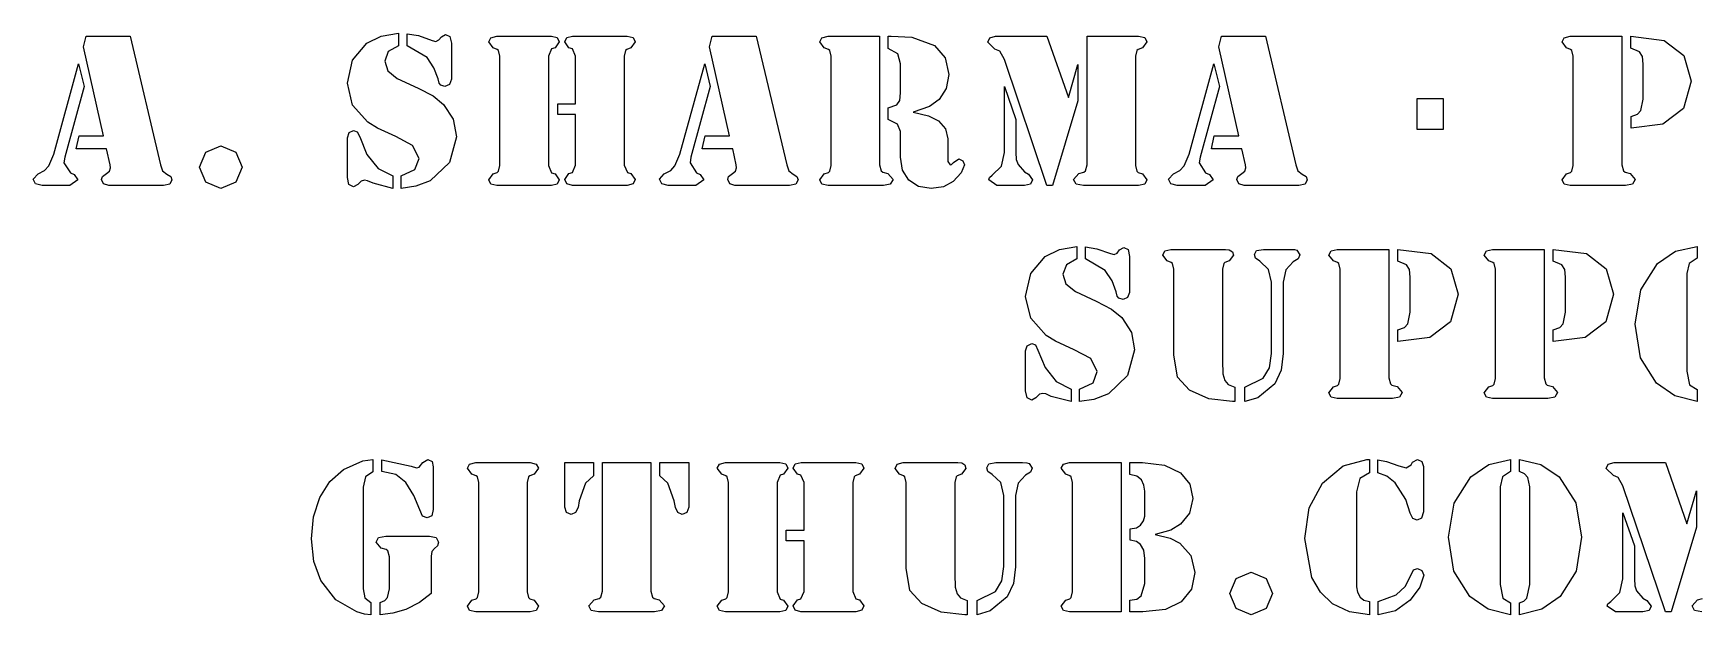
# Model space of a CAD drawing. Extents: x -1 to 447, y 185 to 440.
# Drawn here: x 157.9 to 212.6, y 227.5 to 246.6 of the extents above; entities that cross this region are included whole.
import ezdxf

# ---------------------------------------------------------------- set-up
doc = ezdxf.new("R2010")
doc.units = 0

msp = doc.modelspace()

# ---------------------------------------------------------------- linework, layer by layer
at = {"layer": 'Visible'}
for p, q in [((159.554397, 246.14556), (159.644091, 246.49772)), ((159.644091, 246.49772), (161.091624, 246.49772)), ((161.091624, 246.49772), (162.089896, 242.277621)), ((168.864544, 246.267797), (169.334972, 246.496662)), ((169.334972, 246.496662), (169.905942, 246.594557)), ((169.905942, 246.594557), (169.905942, 246.181543)), ((169.905942, 246.594557), (169.905942, 246.594557)), ((170.18984, 246.181543), (170.18984, 246.576566)), ((170.18984, 246.576566), (170.563431, 246.519151)), ((170.563431, 246.519151), (171.012164, 246.357491)), ((171.310349, 246.479728), (171.450313, 246.558574)), ((171.450313, 246.558574), (171.590542, 246.486872)), ((172.934359, 246.447449), (173.135442, 246.49772)), ((173.135442, 246.49772), (173.22884, 246.49772)), ((173.22884, 246.49772), (174.830626, 246.49772)), ((174.830626, 246.49772), (174.924023, 246.49772)), ((174.924023, 246.49772), (175.115317, 246.450889)), ((175.426731, 246.450889), (175.62067, 246.49772)), ((175.62067, 246.49772), (175.714068, 246.49772)), ((175.714068, 246.49772), (177.312414, 246.49772)), ((177.312414, 246.49772), (177.409251, 246.49772)), ((177.409251, 246.49772), (177.611393, 246.450889)), ((180.114348, 246.14556), (180.204042, 246.49772)), ((180.204042, 246.49772), (181.651575, 246.49772)), ((181.651575, 246.49772), (182.649847, 242.277621)), ((183.807133, 246.447449), (184.008216, 246.49772)), ((184.008216, 246.49772), (184.101614, 246.49772)), ((184.101614, 246.49772), (185.699695, 246.49772)), ((185.699695, 246.49772), (185.699695, 242.277621)), ((185.983593, 246.098993), (185.983593, 246.49772)), ((185.983593, 246.49772), (186.076991, 246.49772)), ((186.076991, 246.49772), (186.755646, 246.46888)), ((189.317074, 246.443745), (189.511013, 246.49772)), ((189.511013, 246.49772), (191.191909, 246.49772)), ((191.191909, 246.49772), (191.899404, 244.48292)), ((192.513501, 246.49772), (194.108143, 246.49772)), ((192.513501, 242.277621), (192.513501, 246.49772)), ((194.108143, 246.49772), (194.20498, 246.49772)), ((194.20498, 246.49772), (194.407122, 246.450889)), ((196.834671, 246.14556), (196.924364, 246.49772)), ((196.924364, 246.49772), (198.371898, 246.49772)), ((198.371898, 246.49772), (199.37017, 242.277621)), ((208.177344, 246.447449), (208.378427, 246.49772)), ((208.378427, 246.49772), (208.471825, 246.49772)), ((208.471825, 246.49772), (210.069906, 246.49772)), ((210.069906, 246.49772), (210.069906, 242.277621)), ((210.371795, 246.109841), (210.371795, 246.49772)), ((210.371795, 246.49772), (211.463465, 246.357491)), ((160.215325, 243.225886), (159.554397, 246.14556)), ((168.394115, 245.70741), (168.864544, 246.267797)), ((169.564895, 245.991308), (169.450066, 245.678835)), ((169.905942, 246.181543), (169.564895, 245.991308)), ((170.83992, 245.797369), (170.18984, 246.181543)), ((170.18984, 246.181543), (170.18984, 246.181543)), ((171.012164, 246.357491), (171.130697, 246.328916)), ((171.130697, 246.328916), (171.231238, 246.375483)), ((171.231238, 246.375483), (171.310349, 246.479728)), ((171.590542, 246.486872), (171.637109, 246.267797)), ((171.637109, 246.267797), (171.637109, 245.082465)), ((172.866097, 246.310924), (172.934359, 246.447449)), ((173.009765, 246.116985), (172.866097, 246.310924)), ((173.14629, 246.066714), (173.009765, 246.116985)), ((173.189417, 246.027027), (173.14629, 246.066714)), ((173.232544, 245.843935), (173.189417, 246.027027)), ((174.931167, 246.081002), (174.826921, 245.843935)), ((175.042557, 246.116985), (174.931167, 246.081002)), ((175.179081, 246.310924), (175.042557, 246.116985)), ((175.115317, 246.450889), (175.179081, 246.310924)), ((175.362173, 246.310924), (175.426731, 246.450889)), ((175.498698, 246.116985), (175.362173, 246.310924)), ((175.613527, 246.081002), (175.498698, 246.116985)), ((175.717772, 245.843935), (175.613527, 246.081002)), ((177.355541, 246.027027), (177.312414, 245.843935)), ((177.394964, 246.066714), (177.355541, 246.027027)), ((177.534928, 246.116985), (177.394964, 246.066714)), ((177.678597, 246.310924), (177.534928, 246.116985)), ((177.611393, 246.450889), (177.678597, 246.310924)), ((180.775276, 243.225886), (180.114348, 246.14556)), ((183.738871, 246.310924), (183.807133, 246.447449)), ((183.882539, 246.116985), (183.738871, 246.310924)), ((184.019064, 246.066714), (183.882539, 246.116985)), ((184.061926, 246.027027), (184.019064, 246.066714)), ((184.105053, 245.843935), (184.061926, 246.027027)), ((186.299505, 245.923046), (185.983593, 246.098993)), ((186.755646, 246.46888), (187.499124, 246.195831)), ((187.499124, 246.195831), (187.852078, 245.791019)), ((189.252516, 246.300076), (189.317074, 246.443745)), ((189.485878, 246.077562), (189.252516, 246.300076)), ((189.647538, 246.0093), (189.485878, 246.077562)), ((189.79835, 245.729106), (189.647538, 246.0093)), ((194.15127, 246.027027), (194.108143, 245.843935)), ((194.190693, 246.066714), (194.15127, 246.027027)), ((194.330657, 246.116985), (194.190693, 246.066714)), ((194.474326, 246.310924), (194.330657, 246.116985)), ((194.407122, 246.450889), (194.474326, 246.310924)), ((197.495599, 243.225886), (196.834671, 246.14556)), ((208.109082, 246.310924), (208.177344, 246.447449)), ((208.25275, 246.116985), (208.109082, 246.310924)), ((208.389275, 246.066714), (208.25275, 246.116985)), ((208.432402, 246.027027), (208.389275, 246.066714)), ((208.475264, 245.843935), (208.432402, 246.027027)), ((210.651724, 245.984164), (210.371795, 246.109841)), ((210.75253, 245.833087), (210.651724, 245.984164)), ((211.463465, 246.357491), (212.106402, 245.861927)), ((158.5847, 242.626077), (159.396441, 245.585438)), ((159.396441, 245.585438), (159.579532, 244.841959)), ((168.225311, 244.953349), (168.394115, 245.70741)), ((169.450066, 245.678835), (169.546903, 245.362659)), ((171.066139, 245.4632), (170.83992, 245.797369)), ((171.202663, 245.100457), (171.066139, 245.4632)), ((173.232544, 242.248781), (173.232544, 245.843935)), ((174.826921, 245.843935), (174.826921, 242.248781)), ((175.717772, 244.278133), (175.717772, 245.843935)), ((177.312414, 245.843935), (177.312414, 242.263334)), ((179.144651, 242.626077), (179.956392, 245.585438)), ((179.956392, 245.585438), (180.139483, 244.841959)), ((184.105053, 242.248781), (184.105053, 245.843935)), ((186.389199, 245.585438), (186.299505, 245.923046)), ((186.389199, 244.633733), (186.389199, 245.585438)), ((187.852078, 245.791019), (187.969553, 245.244126)), ((191.191909, 241.595261), (189.79835, 245.729106)), ((191.899404, 244.48292), (192.211877, 245.57115)), ((192.211877, 245.57115), (192.211877, 244.378675)), ((194.108143, 245.843935), (194.108143, 242.248781)), ((195.864974, 242.626077), (196.676715, 245.585438)), ((196.676715, 245.585438), (196.859806, 244.841959)), ((208.475264, 242.248781), (208.475264, 245.843935)), ((210.777666, 245.581734), (210.75253, 245.833087)), ((210.777666, 244.43265), (210.777666, 245.581734)), ((212.106402, 245.861927), (212.346907, 245.025051)), ((168.394115, 244.23236), (168.225311, 244.953349)), ((169.546903, 245.362659), (169.86308, 245.107601)), ((169.86308, 245.107601), (170.545439, 244.791689)), ((171.238382, 244.960493), (171.202663, 245.100457)), ((171.292357, 244.89223), (171.238382, 244.960493)), ((171.425178, 244.845664), (171.292357, 244.89223)), ((171.57599, 244.910222), (171.425178, 244.845664)), ((171.637109, 245.082465), (171.57599, 244.910222)), ((187.969553, 245.244126), (187.890442, 244.783487)), ((212.346907, 245.025051), (212.102697, 244.120177)), ((159.579532, 244.841959), (158.943739, 242.521831)), ((170.545439, 244.791689), (171.044443, 244.536631)), ((171.044443, 244.536631), (171.382051, 244.256437)), ((180.139483, 244.841959), (179.503691, 242.521831)), ((186.263522, 244.24215), (186.360624, 244.389523)), ((186.360624, 244.389523), (186.389199, 244.633733)), ((187.653641, 244.414658), (187.341168, 244.191879)), ((187.890442, 244.783487), (187.653641, 244.414658)), ((189.79835, 244.845664), (190.179085, 243.760873)), ((189.79835, 242.679787), (189.79835, 244.845664)), ((192.211877, 244.378675), (191.382144, 241.595261)), ((196.859806, 244.841959), (196.224013, 242.521831)), ((203.350027, 243.430409), (203.350027, 244.446937)), ((203.350027, 244.446937), (204.208334, 244.446937)), ((204.208334, 244.446937), (204.208334, 243.430409)), ((210.701995, 244.055354), (210.777666, 244.43265)), ((168.900527, 243.67118), (168.394115, 244.23236)), ((171.382051, 244.256437), (171.70008, 243.769075)), ((171.70008, 243.769075), (171.805913, 243.197047)), ((175.13225, 244.278133), (175.717772, 244.278133)), ((175.13225, 243.922534), (175.13225, 244.278133)), ((175.717772, 243.922534), (175.13225, 243.922534)), ((175.717772, 242.263334), (175.717772, 243.922534)), ((185.987032, 244.141608), (186.263522, 244.24215)), ((185.987032, 243.757434), (185.987032, 244.141608)), ((187.341168, 244.191879), (186.802213, 243.99794)), ((186.802213, 243.99794), (186.802477, 243.99794)), ((186.802477, 243.99794), (187.308624, 243.88655)), ((187.308624, 243.88655), (187.631945, 243.72145)), ((210.375235, 243.857975), (210.59087, 243.933381)), ((210.375235, 243.473536), (210.375235, 243.857975)), ((210.59087, 243.933381), (210.701995, 244.055354)), ((212.102697, 244.120177), (211.420338, 243.606357)), ((159.313891, 242.79832), (159.410728, 243.225886)), ((159.410728, 243.225886), (160.215325, 243.225886)), ((168.225311, 243.161064), (168.282725, 243.329868)), ((168.282725, 243.329868), (168.426394, 243.405274)), ((168.426394, 243.405274), (168.548367, 243.358707)), ((168.548367, 243.358707), (168.627477, 243.189903)), ((169.212999, 243.47724), (168.900527, 243.67118)), ((169.819953, 243.200751), (169.212999, 243.47724)), ((179.873842, 242.79832), (179.97068, 243.225886)), ((179.97068, 243.225886), (180.775276, 243.225886)), ((186.285217, 243.610061), (185.987032, 243.757434)), ((186.385759, 243.362147), (186.285217, 243.610061)), ((186.389199, 243.128785), (186.385759, 243.362147)), ((187.631945, 243.72145), (187.861867, 243.455545)), ((187.861867, 243.455545), (187.944417, 243.128785)), ((190.179085, 243.760873), (190.179085, 242.679787)), ((196.594165, 242.79832), (196.691002, 243.225886)), ((196.691002, 243.225886), (197.495599, 243.225886)), ((204.208334, 243.430409), (203.350027, 243.430409)), ((211.420338, 243.606357), (210.375235, 243.473536)), ((210.375235, 243.473536), (210.375235, 243.473536)), ((160.315867, 242.79832), (159.313891, 242.79832)), ((160.430696, 242.277621), (160.315867, 242.79832)), ((163.372859, 242.198511), (163.577381, 242.690635)), ((163.577381, 242.690635), (164.07321, 242.895422)), ((164.07321, 242.895422), (164.56507, 242.690635)), ((164.07321, 242.895422), (164.07321, 242.895422)), ((164.56507, 242.690635), (164.769857, 242.198511)), ((168.225311, 241.853759), (168.225311, 243.161064)), ((168.627477, 243.189903), (168.864544, 242.611789)), ((170.365787, 242.90627), (169.819953, 243.200751)), ((170.581158, 242.482408), (170.365787, 242.90627)), ((171.805913, 243.197047), (171.57599, 242.349588)), ((180.875818, 242.79832), (179.873842, 242.79832)), ((180.990647, 242.277621), (180.875818, 242.79832)), ((186.389199, 242.525535), (186.389199, 243.128785)), ((187.944417, 243.128785), (187.944417, 242.385306)), ((189.698603, 242.22735), (189.79835, 242.679787)), ((190.179085, 242.679787), (190.189669, 242.442721)), ((197.596141, 242.79832), (196.594165, 242.79832)), ((197.71097, 242.277621), (197.596141, 242.79832)), ((158.283076, 242.090825), (158.4196, 242.234494)), ((158.4196, 242.234494), (158.5847, 242.626077)), ((158.943739, 242.521831), (158.915164, 242.335036)), ((158.915164, 242.335036), (159.127095, 242.01198)), ((160.412704, 242.06225), (160.441544, 242.169936)), ((160.441544, 242.169936), (160.430696, 242.277621)), ((162.089896, 242.277621), (162.154719, 242.079978)), ((163.577381, 241.702947), (163.372859, 242.198511)), ((164.769857, 242.198511), (164.56507, 241.702947)), ((168.864544, 242.611789), (169.230991, 242.155648)), ((169.230991, 242.155648), (169.719411, 241.907734)), ((170.441194, 242.115961), (170.581158, 242.482408)), ((171.57599, 242.349588), (170.943901, 241.746074)), ((173.189417, 242.06569), (173.232544, 242.248781)), ((174.826921, 242.248781), (174.931167, 242.01198)), ((175.613527, 242.022563), (175.717772, 242.263334)), ((177.312414, 242.263334), (177.420099, 242.022563)), ((178.843027, 242.090825), (178.979552, 242.234494)), ((178.979552, 242.234494), (179.144651, 242.626077)), ((179.503691, 242.521831), (179.475116, 242.335036)), ((179.475116, 242.335036), (179.687047, 242.01198)), ((180.972655, 242.06225), (181.001495, 242.169936)), ((181.001495, 242.169936), (180.990647, 242.277621)), ((182.649847, 242.277621), (182.71467, 242.079978)), ((184.061926, 242.06569), (184.105053, 242.248781)), ((185.699695, 242.277621), (185.75367, 242.076538)), ((186.455873, 242.093471), (186.389199, 242.525535)), ((187.944417, 242.385306), (188.019824, 242.270477)), ((188.019824, 242.270477), (188.066655, 242.284765)), ((188.066655, 242.284765), (188.124069, 242.349588)), ((188.124069, 242.349588), (188.307161, 242.47156)), ((188.307161, 242.47156), (188.429398, 242.407002)), ((188.490252, 242.277621), (188.382567, 242.004571)), ((188.429398, 242.407002), (188.490252, 242.277621)), ((189.399624, 241.932869), (189.698603, 242.22735)), ((190.189669, 242.442721), (190.247348, 242.284765)), ((190.247348, 242.284765), (190.455575, 242.047698)), ((192.459526, 242.072834), (192.513501, 242.277621)), ((194.108143, 242.248781), (194.15127, 242.06569)), ((195.563349, 242.090825), (195.699874, 242.234494)), ((195.699874, 242.234494), (195.864974, 242.626077)), ((196.224013, 242.521831), (196.195438, 242.335036)), ((196.195438, 242.335036), (196.407369, 242.01198)), ((197.692978, 242.06225), (197.721818, 242.169936)), ((197.721818, 242.169936), (197.71097, 242.277621)), ((199.37017, 242.277621), (199.434992, 242.079978)), ((208.432402, 242.06569), (208.475264, 242.248781)), ((210.069906, 242.277621), (210.123881, 242.076538)), ((157.909484, 241.803488), (158.06744, 241.975996)), ((157.984891, 241.649236), (157.909484, 241.803488)), ((158.196822, 241.595261), (157.984891, 241.649236)), ((158.06744, 241.975996), (158.283076, 242.090825)), ((159.109104, 241.595261), (158.196822, 241.595261)), ((159.371305, 241.774913), (159.109104, 241.595261)), ((159.127095, 242.01198), (159.252772, 241.954301)), ((159.252772, 241.954301), (159.371305, 241.774913)), ((160.154207, 241.785497), (160.182782, 241.893447)), ((160.218765, 241.645532), (160.154207, 241.785497)), ((160.182782, 241.893447), (160.312163, 241.98314)), ((160.391273, 241.595261), (160.218765, 241.645532)), ((160.312163, 241.98314), (160.412704, 242.06225)), ((162.183294, 241.595261), (160.391273, 241.595261)), ((162.154719, 242.079978), (162.298387, 241.968853)), ((162.393372, 241.641828), (162.183294, 241.595261)), ((162.298387, 241.968853), (162.427504, 241.889742)), ((162.463487, 241.782057), (162.393372, 241.641828)), ((162.427504, 241.889742), (162.463487, 241.782057)), ((164.07321, 241.49816), (163.577381, 241.702947)), ((164.56507, 241.702947), (164.07321, 241.49816)), ((168.275582, 241.622249), (168.225311, 241.853759)), ((168.426394, 241.544991), (168.275582, 241.622249)), ((168.566358, 241.624101), (168.426394, 241.544991)), ((168.681452, 241.73893), (168.566358, 241.624101)), ((168.789137, 241.764065), (168.681452, 241.73893)), ((168.885975, 241.746074), (168.789137, 241.764065)), ((169.069331, 241.666963), (168.885975, 241.746074)), ((169.719411, 241.49816), (169.069331, 241.666963)), ((169.719411, 241.907734), (169.719411, 241.49816)), ((169.719411, 241.907734), (169.719411, 241.907734)), ((169.992196, 241.907734), (170.441194, 242.115961)), ((169.992196, 241.49816), (169.992196, 241.907734)), ((170.943901, 241.746074), (170.470033, 241.566422)), ((172.866097, 241.782057), (173.009765, 241.975996)), ((172.934359, 241.641828), (172.866097, 241.782057)), ((173.135442, 241.595261), (172.934359, 241.641828)), ((173.009765, 241.975996), (173.14629, 242.022563)), ((173.22884, 241.595261), (173.135442, 241.595261)), ((173.14629, 242.022563), (173.189417, 242.06569)), ((174.830626, 241.595261), (173.22884, 241.595261)), ((174.924023, 241.595261), (174.830626, 241.595261)), ((175.115317, 241.641828), (174.924023, 241.595261)), ((174.931167, 242.01198), (175.042557, 241.975996)), ((175.042557, 241.975996), (175.179081, 241.782057)), ((175.179081, 241.782057), (175.115317, 241.641828)), ((175.362173, 241.785497), (175.498698, 241.98314)), ((175.425144, 241.642886), (175.362173, 241.785497)), ((175.613527, 241.595261), (175.425144, 241.642886)), ((175.498698, 241.98314), (175.613527, 242.022563)), ((175.714068, 241.595261), (175.613527, 241.595261)), ((177.312414, 241.595261), (175.714068, 241.595261)), ((177.409251, 241.595261), (177.312414, 241.595261)), ((177.611393, 241.642886), (177.409251, 241.595261)), ((177.420099, 242.022563), (177.534928, 241.98314)), ((177.534928, 241.98314), (177.678597, 241.785497)), ((177.678597, 241.785497), (177.611393, 241.642886)), ((178.469436, 241.803488), (178.627392, 241.975996)), ((178.544842, 241.649236), (178.469436, 241.803488)), ((178.756773, 241.595261), (178.544842, 241.649236)), ((178.627392, 241.975996), (178.843027, 242.090825)), ((179.669055, 241.595261), (178.756773, 241.595261)), ((179.931257, 241.774913), (179.669055, 241.595261)), ((179.687047, 242.01198), (179.812723, 241.954301)), ((179.812723, 241.954301), (179.931257, 241.774913)), ((180.714158, 241.785497), (180.742997, 241.893447)), ((180.778716, 241.645532), (180.714158, 241.785497)), ((180.742997, 241.893447), (180.872114, 241.98314)), ((180.951224, 241.595261), (180.778716, 241.645532)), ((180.872114, 241.98314), (180.972655, 242.06225)), ((182.743245, 241.595261), (180.951224, 241.595261)), ((182.71467, 242.079978), (182.858338, 241.968853)), ((182.953324, 241.641828), (182.743245, 241.595261)), ((182.858338, 241.968853), (182.987455, 241.889742)), ((183.023438, 241.782057), (182.953324, 241.641828)), ((182.987455, 241.889742), (183.023438, 241.782057)), ((183.738871, 241.782057), (183.882539, 241.975996)), ((183.807133, 241.641828), (183.738871, 241.782057)), ((184.008216, 241.595261), (183.807133, 241.641828)), ((183.882539, 241.975996), (184.019064, 242.022563)), ((184.101614, 241.595261), (184.008216, 241.595261)), ((184.019064, 242.022563), (184.061926, 242.06569)), ((185.703399, 241.595261), (184.101614, 241.595261)), ((185.825372, 241.595261), (185.703399, 241.595261)), ((185.75367, 242.076538), (185.80738, 242.029707)), ((185.80738, 242.029707), (185.972745, 241.986844)), ((186.051855, 241.638388), (185.825372, 241.595261)), ((185.972745, 241.986844), (186.144988, 241.789201)), ((186.144988, 241.789201), (186.051855, 241.638388)), ((186.655104, 241.76777), (186.455873, 242.093471)), ((186.972869, 241.565628), (186.655104, 241.76777)), ((188.120365, 241.720938), (187.800749, 241.552134)), ((188.382567, 242.004571), (188.120365, 241.720938)), ((189.284795, 241.774913), (189.306226, 241.860903)), ((189.55414, 241.595261), (189.284795, 241.774913)), ((189.306226, 241.860903), (189.399624, 241.932869)), ((190.455575, 241.595261), (189.55414, 241.595261)), ((190.455575, 242.047698), (190.588395, 241.961709)), ((190.657451, 241.641034), (190.455575, 241.595261)), ((190.588395, 241.961709), (190.72492, 241.778353)), ((190.72492, 241.778353), (190.657451, 241.641034)), ((191.382144, 241.595261), (191.191909, 241.595261)), ((192.071648, 241.789201), (192.244156, 241.986844)), ((192.150758, 241.641828), (192.071648, 241.789201)), ((192.391264, 241.595261), (192.150758, 241.641828)), ((192.244156, 241.986844), (192.409256, 242.029707)), ((192.509797, 241.595261), (192.391264, 241.595261)), ((192.409256, 242.029707), (192.459526, 242.072834)), ((194.108143, 241.595261), (192.509797, 241.595261)), ((194.20498, 241.595261), (194.108143, 241.595261)), ((194.15127, 242.06569), (194.190693, 242.022563)), ((194.190693, 242.022563), (194.330657, 241.975996)), ((194.407122, 241.641828), (194.20498, 241.595261)), ((194.330657, 241.975996), (194.474326, 241.782057)), ((194.474326, 241.782057), (194.407122, 241.641828)), ((195.189758, 241.803488), (195.347714, 241.975996)), ((195.265164, 241.649236), (195.189758, 241.803488)), ((195.477095, 241.595261), (195.265164, 241.649236)), ((195.347714, 241.975996), (195.563349, 242.090825)), ((196.389378, 241.595261), (195.477095, 241.595261)), ((196.651579, 241.774913), (196.389378, 241.595261)), ((196.407369, 242.01198), (196.533046, 241.954301)), ((196.533046, 241.954301), (196.651579, 241.774913)), ((197.43448, 241.785497), (197.463055, 241.893447)), ((197.499039, 241.645532), (197.43448, 241.785497)), ((197.463055, 241.893447), (197.592436, 241.98314)), ((197.671547, 241.595261), (197.499039, 241.645532)), ((197.592436, 241.98314), (197.692978, 242.06225)), ((199.463567, 241.595261), (197.671547, 241.595261)), ((199.434992, 242.079978), (199.578661, 241.968853)), ((199.673646, 241.641828), (199.463567, 241.595261)), ((199.578661, 241.968853), (199.707778, 241.889742)), ((199.743761, 241.782057), (199.673646, 241.641828)), ((199.707778, 241.889742), (199.743761, 241.782057)), ((208.109082, 241.782057), (208.25275, 241.975996)), ((208.177344, 241.641828), (208.109082, 241.782057)), ((208.378427, 241.595261), (208.177344, 241.641828)), ((208.25275, 241.975996), (208.389275, 242.022563)), ((208.471825, 241.595261), (208.378427, 241.595261)), ((208.389275, 242.022563), (208.432402, 242.06569)), ((210.07361, 241.595261), (208.471825, 241.595261)), ((210.195583, 241.595261), (210.07361, 241.595261)), ((210.123881, 242.076538), (210.177856, 242.029707)), ((210.177856, 242.029707), (210.342956, 241.986844)), ((210.422066, 241.638388), (210.195583, 241.595261)), ((210.342956, 241.986844), (210.515464, 241.789201)), ((210.515464, 241.789201), (210.422066, 241.638388)), ((170.470033, 241.566422), (169.992196, 241.49816)), ((187.394878, 241.49816), (186.972869, 241.565628)), ((187.800749, 241.552134), (187.394878, 241.49816)), ((191.132378, 239.266402), (191.602807, 239.495531)), ((191.602807, 239.495531), (192.173777, 239.593162)), ((192.173777, 239.593162), (192.173777, 239.180148)), ((192.173777, 239.593162), (192.173777, 239.593162)), ((192.45741, 239.180148), (192.45741, 239.575435)), ((192.45741, 239.575435), (192.831001, 239.517756)), ((192.831001, 239.517756), (193.279998, 239.35636)), ((193.499073, 239.374087), (193.578183, 239.478333)), ((193.578183, 239.478333), (193.718148, 239.557443)), ((193.718148, 239.557443), (193.858112, 239.485477)), ((193.858112, 239.485477), (193.904943, 239.266402)), ((194.997406, 239.306089), (195.065669, 239.446054)), ((195.065669, 239.446054), (195.266752, 239.496325)), ((195.266752, 239.496325), (195.36015, 239.496325)), ((195.36015, 239.496325), (196.961935, 239.496325)), ((196.961935, 239.496325), (197.055333, 239.496325)), ((197.055333, 239.496325), (197.184449, 239.482037)), ((197.184449, 239.482037), (197.285256, 239.417214)), ((197.285256, 239.417214), (197.324678, 239.306089)), ((198.010478, 239.323816), (198.07874, 239.456902)), ((198.07874, 239.456902), (198.301519, 239.496325)), ((198.301519, 239.496325), (199.181522, 239.496325)), ((199.181522, 239.496325), (199.32863, 239.489181)), ((199.32863, 239.489181), (199.404036, 239.464045)), ((199.404036, 239.464045), (199.497434, 239.316673)), ((200.457077, 239.309529), (200.525339, 239.446054)), ((200.525339, 239.446054), (200.726422, 239.496325)), ((200.726422, 239.496325), (200.81982, 239.496325)), ((200.81982, 239.496325), (202.417901, 239.496325)), ((202.417901, 239.496325), (202.417901, 235.276226)), ((202.71979, 239.108446), (202.71979, 239.496325)), ((202.71979, 239.496325), (203.81146, 239.35636)), ((205.557708, 239.309529), (205.62597, 239.446054)), ((205.62597, 239.446054), (205.827053, 239.496325)), ((205.827053, 239.496325), (205.920451, 239.496325)), ((205.920451, 239.496325), (207.518532, 239.496325)), ((207.518532, 239.496325), (207.518532, 235.276226)), ((207.820157, 239.108446), (207.820157, 239.496325)), ((207.820157, 239.496325), (208.912091, 239.35636)), ((211.243596, 239.025896), (211.839702, 239.435206)), ((211.839702, 239.435206), (212.547197, 239.593162)), ((212.547197, 239.593162), (212.547197, 239.205283)), ((190.661685, 238.70628), (191.132378, 239.266402)), ((191.832729, 238.989913), (191.717636, 238.67744)), ((192.173777, 239.180148), (191.832729, 238.989913)), ((193.10749, 238.795973), (192.45741, 239.180148)), ((192.45741, 239.180148), (192.45741, 239.180148)), ((193.279998, 239.35636), (193.398531, 239.327521)), ((193.398531, 239.327521), (193.499073, 239.374087)), ((193.904943, 239.266402), (193.904943, 238.081335)), ((195.141075, 239.11559), (194.997406, 239.306089)), ((195.2776, 239.065319), (195.141075, 239.11559)), ((195.320462, 239.025896), (195.2776, 239.065319)), ((195.363589, 238.84254), (195.320462, 239.025896)), ((197.001358, 239.025896), (196.958231, 238.84254)), ((197.040781, 239.065319), (197.001358, 239.025896)), ((197.18101, 239.11559), (197.040781, 239.065319)), ((197.324678, 239.306089), (197.18101, 239.11559)), ((198.043021, 239.201844), (198.010478, 239.323816)), ((198.190129, 239.104742), (198.043021, 239.201844)), ((198.472969, 238.836455), (198.190129, 239.104742)), ((199.285503, 239.087015), (199.037853, 238.821109)), ((199.44002, 239.183852), (199.285503, 239.087015)), ((199.497434, 239.316673), (199.44002, 239.183852)), ((200.600745, 239.11559), (200.457077, 239.309529)), ((200.73727, 239.065319), (200.600745, 239.11559)), ((200.780397, 239.025896), (200.73727, 239.065319)), ((200.823259, 238.84254), (200.780397, 239.025896)), ((202.999719, 238.982769), (202.71979, 239.108446)), ((203.100525, 238.831957), (202.999719, 238.982769)), ((203.81146, 239.35636), (204.454397, 238.860532)), ((204.454397, 238.860532), (204.694903, 238.02392)), ((205.701376, 239.11559), (205.557708, 239.309529)), ((205.837637, 239.065319), (205.701376, 239.11559)), ((205.880764, 239.025896), (205.837637, 239.065319)), ((205.923891, 238.84254), (205.880764, 239.025896)), ((208.10035, 238.982769), (207.820157, 239.108446)), ((208.200892, 238.831957), (208.10035, 238.982769)), ((208.912091, 239.35636), (209.555028, 238.860532)), ((209.555028, 238.860532), (209.795534, 238.02392)), ((210.694057, 238.167589), (211.243596, 239.025896)), ((212.288699, 239.029336), (212.213293, 238.702576)), ((212.547197, 239.205283), (212.288699, 239.029336)), ((190.492881, 237.951954), (190.661685, 238.70628)), ((191.717636, 238.67744), (191.814738, 238.361528)), ((191.814738, 238.361528), (192.13065, 238.10647)), ((193.333973, 238.46207), (193.10749, 238.795973)), ((193.470233, 238.099326), (193.333973, 238.46207)), ((195.363589, 236.026848), (195.363589, 238.84254)), ((196.958231, 238.84254), (196.958231, 235.829469)), ((198.56716, 238.418943), (198.472969, 238.836455)), ((198.56716, 236.077118), (198.56716, 238.418943)), ((199.037853, 238.821109), (198.947895, 238.418943)), ((198.947895, 238.418943), (198.947895, 236.073679)), ((200.823259, 235.247651), (200.823259, 238.84254)), ((203.125661, 238.580603), (203.100525, 238.831957)), ((203.125661, 237.431254), (203.125661, 238.580603)), ((205.923891, 235.247651), (205.923891, 238.84254)), ((208.226027, 238.580603), (208.200892, 238.831957)), ((208.226027, 237.431254), (208.226027, 238.580603)), ((212.213293, 238.702576), (212.213293, 235.491861)), ((190.661685, 237.230965), (190.492881, 237.951954)), ((192.13065, 238.10647), (192.813009, 237.790293)), ((192.813009, 237.790293), (193.312277, 237.5355)), ((193.506217, 237.959097), (193.470233, 238.099326)), ((193.560192, 237.890835), (193.506217, 237.959097)), ((193.693012, 237.844268), (193.560192, 237.890835)), ((193.843825, 237.908827), (193.693012, 237.844268)), ((193.904943, 238.081335), (193.843825, 237.908827)), ((204.694903, 238.02392), (204.450692, 237.118782)), ((209.795534, 238.02392), (209.551323, 237.118782)), ((210.510966, 237.039671), (210.694057, 238.167589)), ((191.168097, 236.669784), (190.661685, 237.230965)), ((193.312277, 237.5355), (193.649885, 237.255307)), ((193.649885, 237.255307), (193.967649, 236.76768)), ((203.04999, 237.054223), (203.125661, 237.431254)), ((208.150621, 237.054223), (208.226027, 237.431254)), ((191.480569, 236.475845), (191.168097, 236.669784)), ((193.967649, 236.76768), (194.073747, 236.195652)), ((202.72323, 236.85658), (202.938865, 236.931986)), ((202.72323, 236.472405), (202.72323, 236.85658)), ((202.938865, 236.931986), (203.04999, 237.054223)), ((204.450692, 237.118782), (203.768333, 236.605226)), ((207.823861, 236.85658), (208.039232, 236.931986)), ((207.823861, 236.472405), (207.823861, 236.85658)), ((208.039232, 236.931986), (208.150621, 237.054223)), ((209.551323, 237.118782), (208.868964, 236.605226)), ((210.68612, 235.930804), (210.510966, 237.039671)), ((190.492881, 236.159933), (190.55056, 236.328737)), ((190.492881, 234.852628), (190.492881, 236.159933)), ((190.55056, 236.328737), (190.694229, 236.404143)), ((190.694229, 236.404143), (190.816201, 236.357312)), ((190.816201, 236.357312), (190.895312, 236.188508)), ((190.895312, 236.188508), (191.132378, 235.610394)), ((192.087523, 236.199356), (191.480569, 236.475845)), ((192.633622, 235.904875), (192.087523, 236.199356)), ((194.073747, 236.195652), (193.843825, 235.348192)), ((203.768333, 236.605226), (202.72323, 236.472405)), ((202.72323, 236.472405), (202.72323, 236.472405)), ((208.868964, 236.605226), (207.823861, 236.472405)), ((207.823861, 236.472405), (207.823861, 236.472405)), ((191.132378, 235.610394), (191.498561, 235.154253)), ((192.848992, 235.481013), (192.633622, 235.904875)), ((195.485827, 235.294217), (195.363589, 236.026848)), ((195.363589, 236.026848), (195.363589, 236.026848)), ((196.958231, 235.829469), (196.972783, 235.401903)), ((198.294375, 235.261938), (198.499162, 235.607748)), ((198.499162, 235.607748), (198.56716, 236.077118)), ((198.947895, 236.073679), (198.881485, 235.52414)), ((211.211317, 235.096838), (210.68612, 235.930804)), ((191.498561, 235.154253), (191.986981, 234.906339)), ((192.260031, 234.906339), (192.709028, 235.11483)), ((192.709028, 235.11483), (192.848992, 235.481013)), ((193.843825, 235.348192), (193.211736, 234.744678)), ((195.873705, 234.866916), (195.485827, 235.294217)), ((196.972783, 235.401903), (197.040781, 235.186532)), ((197.040781, 235.186532), (197.145027, 235.057151)), ((197.145027, 235.057151), (197.364101, 234.967457)), ((197.694566, 234.967457), (198.294375, 235.261938)), ((198.682254, 235.082286), (198.125571, 234.622706)), ((198.881485, 235.52414), (198.682254, 235.082286)), ((200.600745, 234.974601), (200.73727, 235.021432)), ((200.73727, 235.021432), (200.780397, 235.064295)), ((200.780397, 235.064295), (200.823259, 235.247651)), ((202.417901, 235.276226), (202.471876, 235.075143)), ((202.471876, 235.075143), (202.525851, 235.028576)), ((202.525851, 235.028576), (202.690951, 234.985449)), ((205.701376, 234.974601), (205.837637, 235.021432)), ((205.837637, 235.021432), (205.880764, 235.064295)), ((205.880764, 235.064295), (205.923891, 235.247651)), ((207.518532, 235.276226), (207.572507, 235.075143)), ((207.572507, 235.075143), (207.626218, 235.028576)), ((207.626218, 235.028576), (207.791582, 234.985449)), ((211.814566, 234.679326), (211.211317, 235.096838)), ((212.213293, 235.491861), (212.299547, 235.046568)), ((212.299547, 235.046568), (212.547197, 234.892051)), ((190.543152, 234.620854), (190.492881, 234.852628)), ((190.694229, 234.543595), (190.543152, 234.620854)), ((190.834193, 234.622706), (190.694229, 234.543595)), ((190.949022, 234.737535), (190.834193, 234.622706)), ((191.056972, 234.76267), (190.949022, 234.737535)), ((191.153809, 234.744678), (191.056972, 234.76267)), ((191.336901, 234.665833), (191.153809, 234.744678)), ((191.986981, 234.497029), (191.336901, 234.665833)), ((191.986981, 234.906339), (191.986981, 234.497029)), ((191.986981, 234.906339), (191.986981, 234.906339)), ((192.260031, 234.497029), (192.260031, 234.906339)), ((192.737603, 234.565291), (192.260031, 234.497029)), ((193.211736, 234.744678), (192.737603, 234.565291)), ((196.509498, 234.579579), (195.873705, 234.866916)), ((197.285256, 234.497029), (196.509498, 234.579579)), ((197.364101, 234.497029), (197.285256, 234.497029)), ((197.364101, 234.967457), (197.364101, 234.497029)), ((197.694566, 234.497029), (197.694566, 234.967457)), ((198.125571, 234.622706), (197.694566, 234.497029)), ((197.694566, 234.497029), (197.694566, 234.497029)), ((200.457077, 234.780662), (200.600745, 234.974601)), ((200.525339, 234.640697), (200.457077, 234.780662)), ((200.726422, 234.593866), (200.525339, 234.640697)), ((200.81982, 234.593866), (200.726422, 234.593866)), ((202.421605, 234.593866), (200.81982, 234.593866)), ((202.543578, 234.593866), (202.421605, 234.593866)), ((202.770061, 234.636993), (202.543578, 234.593866)), ((202.690951, 234.985449), (202.863459, 234.787805)), ((202.863459, 234.787805), (202.770061, 234.636993)), ((205.557708, 234.780662), (205.701376, 234.974601)), ((205.62597, 234.640697), (205.557708, 234.780662)), ((205.827053, 234.593866), (205.62597, 234.640697)), ((205.920451, 234.593866), (205.827053, 234.593866)), ((207.522236, 234.593866), (205.920451, 234.593866)), ((207.644209, 234.593866), (207.522236, 234.593866)), ((207.870428, 234.636993), (207.644209, 234.593866)), ((207.791582, 234.985449), (207.963825, 234.787805)), ((207.963825, 234.787805), (207.870428, 234.636993)), ((212.547197, 234.497029), (211.814566, 234.679326)), ((212.547197, 234.892051), (212.547197, 234.497029)), ((168.096988, 232.268711), (168.729342, 232.552608)), ((168.729342, 232.552608), (169.059541, 232.588327)), ((169.059541, 232.588327), (169.059541, 232.189865)), ((169.059541, 232.588327), (169.059541, 232.588327)), ((169.354022, 232.197009), (169.354022, 232.584887)), ((169.354022, 232.584887), (170.316575, 232.369252)), ((170.316575, 232.369252), (170.489083, 232.318981)), ((170.489083, 232.318981), (170.575337, 232.344117)), ((170.575337, 232.344117), (170.701014, 232.498633)), ((170.701014, 232.498633), (170.862674, 232.588327)), ((170.862674, 232.588327), (171.002639, 232.530912)), ((171.002639, 232.530912), (171.045766, 232.347821)), ((171.045766, 232.347821), (171.045766, 230.950558)), ((172.170508, 232.304694), (172.238771, 232.441219)), ((172.314177, 232.110755), (172.170508, 232.304694)), ((172.238771, 232.441219), (172.439854, 232.49149)), ((172.439854, 232.49149), (172.533251, 232.49149)), ((172.533251, 232.49149), (174.135037, 232.49149)), ((174.135037, 232.49149), (174.228435, 232.49149)), ((174.228435, 232.49149), (174.426078, 232.441219)), ((174.49778, 232.304694), (174.354112, 232.110755)), ((174.426078, 232.441219), (174.49778, 232.304694)), ((175.360321, 232.49149), (176.304882, 232.49149)), ((175.360321, 231.022525), (175.360321, 232.49149)), ((176.304882, 232.49149), (176.304882, 232.05678)), ((176.595923, 228.271391), (176.595923, 232.49149)), ((176.595923, 232.49149), (178.190565, 232.49149)), ((178.190565, 232.49149), (178.190565, 228.271391)), ((178.488486, 232.05678), (178.488486, 232.49149)), ((178.488486, 232.49149), (179.433047, 232.49149)), ((179.433047, 232.49149), (179.433047, 231.022525)), ((180.371258, 232.304694), (180.439521, 232.441219)), ((180.514927, 232.110755), (180.371258, 232.304694)), ((180.439521, 232.441219), (180.640604, 232.49149)), ((180.640604, 232.49149), (180.734001, 232.49149)), ((180.734001, 232.49149), (182.335787, 232.49149)), ((182.335787, 232.49149), (182.429185, 232.49149)), ((182.429185, 232.49149), (182.620214, 232.444658)), ((182.683978, 232.304694), (182.547718, 232.110755)), ((182.620214, 232.444658), (182.683978, 232.304694)), ((182.867334, 232.304694), (182.931892, 232.444658)), ((183.003594, 232.110755), (182.867334, 232.304694)), ((182.931892, 232.444658), (183.125832, 232.49149)), ((183.125832, 232.49149), (183.21923, 232.49149)), ((183.21923, 232.49149), (184.817311, 232.49149)), ((184.817311, 232.49149), (184.914413, 232.49149)), ((184.914413, 232.49149), (185.11629, 232.444658)), ((185.183758, 232.304694), (185.04009, 232.110755)), ((185.11629, 232.444658), (185.183758, 232.304694)), ((186.207959, 232.30099), (186.276222, 232.441219)), ((186.351628, 232.110755), (186.207959, 232.30099)), ((186.276222, 232.441219), (186.477305, 232.49149)), ((186.477305, 232.49149), (186.570702, 232.49149)), ((186.570702, 232.49149), (188.172488, 232.49149)), ((188.172488, 232.49149), (188.265886, 232.49149)), ((188.265886, 232.49149), (188.395267, 232.477202)), ((188.535231, 232.301254), (188.391563, 232.110755)), ((188.395267, 232.477202), (188.495808, 232.412379)), ((188.495808, 232.412379), (188.535231, 232.301254)), ((189.221295, 232.318981), (189.289557, 232.451802)), ((189.253574, 232.197009), (189.221295, 232.318981)), ((189.289557, 232.451802), (189.512072, 232.49149)), ((189.512072, 232.49149), (190.392075, 232.49149)), ((190.392075, 232.49149), (190.539183, 232.484346)), ((190.539183, 232.484346), (190.614854, 232.45921)), ((190.614854, 232.45921), (190.707987, 232.311838)), ((190.707987, 232.311838), (190.650572, 232.179017)), ((191.667629, 232.304694), (191.735892, 232.441219)), ((191.811298, 232.110755), (191.667629, 232.304694)), ((191.735892, 232.441219), (191.936975, 232.49149)), ((191.936975, 232.49149), (192.030373, 232.49149)), ((192.030373, 232.49149), (193.628719, 232.49149)), ((193.628719, 232.49149), (193.628719, 227.589031)), ((193.919495, 232.096467), (193.919495, 232.49149)), ((193.919495, 232.49149), (194.332509, 232.49149)), ((194.332509, 232.49149), (195.054556, 232.407088)), ((195.054556, 232.407088), (195.582399, 232.153882)), ((200.241971, 231.819713), (200.92777, 232.3801)), ((200.92777, 232.3801), (201.700088, 232.592031)), ((201.700088, 232.592031), (201.782637, 232.588327)), ((201.782637, 232.588327), (201.782637, 232.153882)), ((202.06627, 232.150178), (202.06627, 232.584887)), ((202.06627, 232.584887), (202.350168, 232.523769)), ((202.350168, 232.523769), (202.74863, 232.387244)), ((202.74863, 232.387244), (202.99284, 232.322686)), ((202.99284, 232.322686), (203.151061, 232.416083)), ((203.151061, 232.416083), (203.197627, 232.502338)), ((203.197627, 232.502338), (203.359288, 232.588327)), ((203.359288, 232.588327), (203.506396, 232.530912)), ((203.506396, 232.530912), (203.560371, 232.362109)), ((203.560371, 232.362109), (203.560371, 230.868008)), ((205.112415, 232.021061), (205.708785, 232.430371)), ((205.708785, 232.430371), (206.41628, 232.588327)), ((206.41628, 232.588327), (206.41628, 232.200448)), ((206.71076, 232.200448), (206.71076, 232.588327)), ((206.71076, 232.588327), (207.418255, 232.430371)), ((207.418255, 232.430371), (208.018065, 232.021061)), ((209.562965, 232.293846), (209.627788, 232.437515)), ((209.796592, 232.071332), (209.562965, 232.293846)), ((209.627788, 232.437515), (209.821727, 232.49149)), ((209.821727, 232.49149), (211.502359, 232.49149)), ((211.502359, 232.49149), (212.209853, 230.47669)), ((167.314087, 231.338701), (167.646403, 231.867338)), ((167.646403, 231.867338), (168.096988, 232.268711)), ((168.822475, 232.026353), (168.743629, 231.686893)), ((169.059541, 232.189865), (168.822475, 232.026353)), ((169.810163, 232.096467), (169.354022, 232.197009)), ((169.354022, 232.197009), (169.354022, 232.197009)), ((170.140627, 231.834265), (169.810163, 232.096467)), ((170.409973, 231.410403), (170.140627, 231.834265)), ((172.450701, 232.060484), (172.314177, 232.110755)), ((172.493829, 232.021061), (172.450701, 232.060484)), ((172.536956, 231.837705), (172.493829, 232.021061)), ((172.536956, 228.242816), (172.536956, 231.837705)), ((174.17446, 232.021061), (174.131333, 231.837705)), ((174.131333, 231.837705), (174.131333, 228.242816)), ((174.214147, 232.060484), (174.17446, 232.021061)), ((174.354112, 232.110755), (174.214147, 232.060484)), ((176.04268, 231.80913), (175.834453, 231.230752)), ((176.304882, 232.05678), (176.04268, 231.80913)), ((178.750687, 231.80913), (178.488486, 232.05678)), ((178.959179, 231.230752), (178.750687, 231.80913)), ((180.651187, 232.060484), (180.514927, 232.110755)), ((180.694314, 232.021061), (180.651187, 232.060484)), ((180.737441, 231.837705), (180.694314, 232.021061)), ((180.737441, 228.242816), (180.737441, 231.837705)), ((182.436328, 232.074771), (182.332083, 231.837705)), ((182.332083, 231.837705), (182.332083, 228.242816)), ((182.547718, 232.110755), (182.436328, 232.074771)), ((183.118688, 232.074771), (183.003594, 232.110755)), ((183.222669, 231.837705), (183.118688, 232.074771)), ((183.222669, 230.271903), (183.222669, 231.837705)), ((184.860438, 232.021061), (184.817311, 231.837705)), ((184.817311, 231.837705), (184.817311, 228.257103)), ((184.900125, 232.060484), (184.860438, 232.021061)), ((185.04009, 232.110755), (184.900125, 232.060484)), ((186.488153, 232.060484), (186.351628, 232.110755)), ((186.53128, 232.021061), (186.488153, 232.060484)), ((186.574407, 231.837705), (186.53128, 232.021061)), ((186.574407, 229.022013), (186.574407, 231.837705)), ((188.211911, 232.021061), (188.169048, 231.83797)), ((188.169048, 231.83797), (188.169048, 228.824634)), ((188.251598, 232.060484), (188.211911, 232.021061)), ((188.391563, 232.110755), (188.251598, 232.060484)), ((189.400682, 232.099907), (189.253574, 232.197009)), ((189.683521, 231.83162), (189.400682, 232.099907)), ((189.777978, 231.414108), (189.683521, 231.83162)), ((190.248406, 231.816274), (190.158713, 231.414108)), ((190.49632, 232.081915), (190.248406, 231.816274)), ((190.650572, 232.179017), (190.49632, 232.081915)), ((191.947823, 232.060484), (191.811298, 232.110755)), ((191.99095, 232.021061), (191.947823, 232.060484)), ((192.034077, 231.837705), (191.99095, 232.021061)), ((192.034077, 228.242816), (192.034077, 231.837705)), ((194.145714, 232.042492), (193.919495, 232.096467)), ((194.30023, 231.920255), (194.145714, 232.042492)), ((194.379341, 231.751716), (194.30023, 231.920255)), ((194.41162, 231.550368), (194.379341, 231.751716)), ((195.582399, 232.153882), (195.884024, 231.78029)), ((195.884024, 231.78029), (195.98827, 231.306158)), ((199.807261, 231.004533), (200.241971, 231.819713)), ((201.466461, 231.967086), (201.36248, 231.525232)), ((201.782637, 232.153882), (201.466461, 231.967086)), ((202.360751, 232.049636), (202.06627, 232.150178)), ((202.06627, 232.150178), (202.06627, 232.150178)), ((202.626657, 231.830561), (202.360751, 232.049636)), ((202.978553, 231.277583), (202.626657, 231.830561)), ((204.56314, 231.162489), (205.112415, 232.021061)), ((206.157782, 232.024501), (206.082111, 231.697741)), ((206.41628, 232.200448), (206.157782, 232.024501)), ((206.879564, 232.117898), (206.71076, 232.200448)), ((206.71076, 232.200448), (206.71076, 232.200448)), ((206.98381, 231.999365), (206.879564, 232.117898)), ((207.048368, 231.697741), (206.98381, 231.999365)), ((208.018065, 232.021061), (208.567604, 231.166987)), ((209.957988, 232.003069), (209.796592, 232.071332)), ((210.109064, 231.722876), (209.957988, 232.003069)), ((167.109564, 230.702909), (167.314087, 231.338701)), ((168.743629, 231.686893), (168.743629, 228.343357)), ((170.603912, 230.943414), (170.409973, 231.410403)), ((175.834453, 231.230752), (175.79847, 231.011677)), ((178.994897, 231.011677), (178.959179, 231.230752)), ((189.777978, 229.072283), (189.777978, 231.414108)), ((190.158713, 231.414108), (190.158713, 229.068844)), ((194.41162, 230.929127), (194.41162, 231.550368)), ((195.98827, 231.306158), (195.880584, 230.83229)), ((201.36248, 231.525232), (201.36248, 228.558728)), ((203.125925, 230.83229), (202.978553, 231.277583)), ((206.082111, 231.697741), (206.082111, 228.487026)), ((207.048368, 228.487026), (207.048368, 231.697741)), ((211.502359, 227.589031), (210.109064, 231.722876)), ((212.209853, 230.47669), (212.522326, 231.56492)), ((212.522326, 231.56492), (212.522326, 230.372444)), ((167.041302, 229.981126), (167.109564, 230.702909)), ((170.69387, 230.731483), (170.603912, 230.943414)), ((170.844683, 230.677773), (170.69387, 230.731483)), ((170.995495, 230.746036), (170.844683, 230.677773)), ((171.045766, 230.950558), (170.995495, 230.746036)), ((175.417735, 230.853721), (175.360321, 231.022525)), ((175.572252, 230.789163), (175.417735, 230.853721)), ((175.719624, 230.846577), (175.572252, 230.789163)), ((175.79847, 231.011677), (175.719624, 230.846577)), ((179.070304, 230.846577), (178.994897, 231.011677)), ((179.221116, 230.789163), (179.070304, 230.846577)), ((179.372193, 230.853721), (179.221116, 230.789163)), ((179.433047, 231.022525), (179.372193, 230.853721)), ((194.368493, 230.573527), (194.41162, 230.731483)), ((194.41162, 230.731483), (194.41162, 230.929127)), ((195.880584, 230.83229), (195.586104, 230.462138)), ((199.660153, 229.995414), (199.807261, 231.004533)), ((203.208475, 230.648934), (203.125925, 230.83229)), ((203.34844, 230.595223), (203.208475, 230.648934)), ((203.495812, 230.659781), (203.34844, 230.595223)), ((203.560371, 230.868008), (203.495812, 230.659781)), ((204.379784, 230.034836), (204.56314, 231.162489)), ((208.567604, 231.166987), (208.750695, 230.034836)), ((210.109064, 230.839433), (210.489535, 229.754643)), ((210.109064, 228.673557), (210.109064, 230.839433)), ((182.637412, 230.271903), (183.222669, 230.271903)), ((182.637412, 229.916303), (182.637412, 230.271903)), ((193.930343, 230.31503), (194.13513, 230.351013)), ((193.930343, 229.941439), (193.930343, 230.31503)), ((194.13513, 230.351013), (194.271391, 230.433563)), ((194.271391, 230.433563), (194.368493, 230.573527)), ((195.262783, 230.275607), (194.745523, 230.128234)), ((194.745523, 230.128234), (195.241087, 230.002557)), ((194.745523, 230.128234), (194.745523, 230.128234)), ((195.586104, 230.462138), (195.262783, 230.275607)), ((212.522326, 230.372444), (211.692858, 227.589031)), ((167.117502, 229.243733), (167.041302, 229.981126)), ((169.163787, 229.88032), (169.242897, 230.023989)), ((169.336295, 229.679237), (169.163787, 229.88032)), ((169.242897, 230.023989), (169.483403, 230.074259)), ((169.501395, 229.63611), (169.336295, 229.679237)), ((169.483403, 230.074259), (169.601936, 230.074259)), ((169.551666, 229.592983), (169.501395, 229.63611)), ((169.60564, 229.3919), (169.551666, 229.592983)), ((169.601936, 230.074259), (170.916385, 230.074259)), ((170.916385, 230.074259), (171.142603, 230.027693)), ((170.995495, 229.571552), (170.977503, 229.413596)), ((171.085189, 229.664949), (170.995495, 229.571552)), ((171.182291, 229.758347), (171.085189, 229.664949)), ((171.142603, 230.027693), (171.210866, 229.873176)), ((171.210866, 229.873176), (171.182291, 229.758347)), ((183.222669, 229.916303), (182.637412, 229.916303)), ((183.222669, 228.257103), (183.222669, 229.916303)), ((194.13513, 229.894872), (193.930343, 229.941439)), ((194.267951, 229.801474), (194.13513, 229.894872)), ((194.379341, 229.618118), (194.267951, 229.801474)), ((194.41162, 229.338189), (194.379341, 229.618118)), ((195.241087, 230.002557), (195.557264, 229.848041)), ((195.557264, 229.848041), (195.923711, 229.438731)), ((199.889811, 228.713244), (199.660153, 229.995414)), ((204.554938, 228.925969), (204.379784, 230.034836)), ((208.750695, 230.034836), (208.575541, 228.925969)), ((210.489535, 229.754643), (210.489535, 228.673557)), ((167.346366, 228.612703), (167.117502, 229.243733)), ((169.60564, 228.343357), (169.60564, 229.3919)), ((170.977503, 229.413596), (170.977503, 228.188841)), ((186.696379, 228.289382), (186.574407, 229.022013)), ((186.574407, 229.022013), (186.574407, 229.022013)), ((189.709715, 228.602649), (189.777978, 229.072283)), ((190.158713, 229.068844), (190.092038, 228.519305)), ((194.41162, 228.522745), (194.41162, 229.338189)), ((195.923711, 229.438731), (196.052828, 228.874905)), ((203.23705, 228.964598), (203.366431, 229.014869)), ((203.366431, 229.014869), (203.5101, 228.950311)), ((167.849339, 227.97691), (167.346366, 228.612703)), ((188.169048, 228.824634), (188.183336, 228.397332)), ((189.504928, 228.257103), (189.709715, 228.602649)), ((190.092038, 228.519305), (189.892807, 228.077451)), ((194.293086, 228.109731), (194.41162, 228.522745)), ((196.052828, 228.874905), (195.939851, 228.328012)), ((197.20641, 228.192545), (197.411197, 228.684405)), ((197.411197, 228.684405), (197.906761, 228.889192)), ((197.906761, 228.889192), (198.398885, 228.684405)), ((197.906761, 228.889192), (197.906761, 228.889192)), ((198.398885, 228.684405), (198.603408, 228.192545)), ((200.175296, 228.229322), (199.889811, 228.713244)), ((201.36248, 228.558728), (201.36248, 228.404211)), ((202.960561, 228.418763), (203.1545, 228.802938)), ((203.1545, 228.802938), (203.23705, 228.964598)), ((203.567514, 228.788651), (203.441837, 228.397068)), ((203.5101, 228.950311), (203.567514, 228.788651)), ((205.080135, 228.091739), (204.554938, 228.925969)), ((206.082111, 228.487026), (206.168365, 228.041468)), ((206.951266, 228.041468), (207.048368, 228.487026)), ((208.575541, 228.925969), (208.050344, 228.091739)), ((210.009317, 228.22112), (210.109064, 228.673557)), ((210.489535, 228.673557), (210.500383, 228.436755)), ((168.531698, 227.581887), (167.849339, 227.97691)), ((168.743629, 228.343357), (168.797339, 228.045172)), ((168.797339, 228.045172), (168.994983, 227.8978)), ((169.300312, 227.8978), (169.454564, 227.958918)), ((169.454564, 227.958918), (169.544522, 228.05946)), ((169.544522, 228.05946), (169.60564, 228.343357)), ((170.977503, 228.188841), (170.593329, 227.89436)), ((172.170508, 227.775827), (172.314177, 227.969766)), ((172.314177, 227.969766), (172.450701, 228.016333)), ((172.450701, 228.016333), (172.493829, 228.05946)), ((172.493829, 228.05946), (172.536956, 228.242816)), ((174.131333, 228.242816), (174.17446, 228.05946)), ((174.17446, 228.05946), (174.214147, 228.016333)), ((174.214147, 228.016333), (174.354112, 227.969766)), ((174.354112, 227.969766), (174.49778, 227.775827)), ((176.15407, 227.782971), (176.326578, 227.980614)), ((176.326578, 227.980614), (176.491678, 228.023741)), ((176.491678, 228.023741), (176.541948, 228.070308)), ((176.541948, 228.070308), (176.595923, 228.271391)), ((178.190565, 228.271391), (178.244275, 228.070308)), ((178.244275, 228.070308), (178.29825, 228.023741)), ((178.29825, 228.023741), (178.46335, 227.980614)), ((178.46335, 227.980614), (178.635858, 227.782971)), ((180.371258, 227.775827), (180.514927, 227.969766)), ((180.514927, 227.969766), (180.651187, 228.016333)), ((180.651187, 228.016333), (180.694314, 228.05946)), ((180.694314, 228.05946), (180.737441, 228.242816)), ((182.332083, 228.242816), (182.436328, 228.005749)), ((182.436328, 228.005749), (182.547718, 227.969766)), ((182.547718, 227.969766), (182.683978, 227.775827)), ((182.867334, 227.779266), (183.003594, 227.97691)), ((183.003594, 227.97691), (183.118688, 228.016333)), ((183.118688, 228.016333), (183.222669, 228.257103)), ((184.817311, 228.257103), (184.925261, 228.016333)), ((184.925261, 228.016333), (185.04009, 227.97691)), ((185.04009, 227.97691), (185.183758, 227.779266)), ((187.084258, 227.862081), (186.696379, 228.289382)), ((188.183336, 228.397332), (188.251598, 228.181697)), ((188.251598, 228.181697), (188.355579, 228.052316)), ((188.355579, 228.052316), (188.574654, 227.962622)), ((188.574654, 227.962622), (188.574654, 227.492194)), ((188.905118, 227.962622), (189.504928, 228.257103)), ((188.905118, 227.492194), (188.905118, 227.962622)), ((189.892807, 228.077451), (189.336124, 227.617871)), ((191.667629, 227.775827), (191.811298, 227.969766)), ((191.811298, 227.969766), (191.947823, 228.016333)), ((191.947823, 228.016333), (191.99095, 228.05946)), ((191.99095, 228.05946), (192.034077, 228.242816)), ((193.919495, 227.966062), (194.145714, 228.005749)), ((193.919495, 227.589031), (193.919495, 227.966062)), ((194.145714, 228.005749), (194.293086, 228.109731)), ((195.600391, 227.915791), (195.083131, 227.660998)), ((195.939851, 228.328012), (195.600391, 227.915791)), ((197.411197, 227.696716), (197.20641, 228.192545)), ((198.603408, 228.192545), (198.398885, 227.696716)), ((200.57217, 227.854937), (200.175296, 228.229322)), ((201.36248, 228.404211), (201.394759, 228.228264)), ((201.394759, 228.228264), (201.484452, 228.074012)), ((201.484452, 228.074012), (201.60669, 227.969766)), ((201.60669, 227.969766), (201.782637, 227.930343)), ((201.782637, 227.930343), (201.782637, 227.492194)), ((202.077118, 227.930343), (202.66608, 228.14201)), ((202.077118, 227.492194), (202.077118, 227.930343)), ((203.125925, 227.973206), (202.637241, 227.62131)), ((202.66608, 228.14201), (202.960561, 228.418763)), ((203.441837, 228.397068), (203.125925, 227.973206)), ((205.683649, 227.674227), (205.080135, 228.091739)), ((206.168365, 228.041468), (206.41628, 227.887216)), ((206.71076, 227.887216), (206.854429, 227.940927)), ((206.854429, 227.940927), (206.951266, 228.041468)), ((208.050344, 228.091739), (207.446037, 227.672639)), ((209.61694, 227.854937), (209.710338, 227.926639)), ((209.710338, 227.926639), (210.009317, 228.22112)), ((210.500383, 228.436755), (210.557797, 228.278534)), ((210.557797, 228.278534), (210.766289, 228.041468)), ((210.766289, 228.041468), (210.899109, 227.955479)), ((210.899109, 227.955479), (211.035634, 227.772123)), ((212.382362, 227.782971), (212.55487, 227.980614)), ((212.55487, 227.980614), (212.71997, 228.023741)), ((168.783052, 227.510185), (168.531698, 227.581887)), ((168.994983, 227.492194), (168.783052, 227.510185)), ((168.994983, 227.8978), (168.994983, 227.492194)), ((169.300312, 227.492194), (169.300312, 227.8978)), ((169.713326, 227.53876), (169.300312, 227.492194)), ((170.144331, 227.660998), (169.713326, 227.53876)), ((170.593329, 227.89436), (170.144331, 227.660998)), ((172.238771, 227.635862), (172.170508, 227.775827)), ((172.439854, 227.589031), (172.238771, 227.635862)), ((172.533251, 227.589031), (172.439854, 227.589031)), ((174.135037, 227.589031), (172.533251, 227.589031)), ((174.228435, 227.589031), (174.135037, 227.589031)), ((174.426078, 227.635862), (174.228435, 227.589031)), ((174.49778, 227.775827), (174.426078, 227.635862)), ((176.23318, 227.635862), (176.15407, 227.782971)), ((176.473686, 227.589031), (176.23318, 227.635862)), ((176.592219, 227.589031), (176.473686, 227.589031)), ((178.194005, 227.589031), (176.592219, 227.589031)), ((178.312538, 227.589031), (178.194005, 227.589031)), ((178.54246, 227.632158), (178.312538, 227.589031)), ((178.635858, 227.782971), (178.54246, 227.632158)), ((180.439521, 227.635862), (180.371258, 227.775827)), ((180.640604, 227.589031), (180.439521, 227.635862)), ((180.734001, 227.589031), (180.640604, 227.589031)), ((182.335787, 227.589031), (180.734001, 227.589031)), ((182.429185, 227.589031), (182.335787, 227.589031)), ((182.620214, 227.635862), (182.429185, 227.589031)), ((182.683978, 227.775827), (182.620214, 227.635862)), ((182.93004, 227.636656), (182.867334, 227.779266)), ((183.118688, 227.589031), (182.93004, 227.636656)), ((183.21923, 227.589031), (183.118688, 227.589031)), ((184.817311, 227.589031), (183.21923, 227.589031)), ((184.914413, 227.589031), (184.817311, 227.589031)), ((185.11629, 227.636656), (184.914413, 227.589031)), ((185.183758, 227.779266), (185.11629, 227.636656)), ((187.720051, 227.574744), (187.084258, 227.862081)), ((188.495808, 227.492194), (187.720051, 227.574744)), ((188.574654, 227.492194), (188.495808, 227.492194)), ((189.336124, 227.617871), (188.905118, 227.492194)), ((188.905118, 227.492194), (188.905118, 227.492194)), ((191.735892, 227.635862), (191.667629, 227.775827)), ((191.936975, 227.589031), (191.735892, 227.635862)), ((192.030373, 227.589031), (191.936975, 227.589031)), ((193.628719, 227.589031), (192.030373, 227.589031)), ((194.346797, 227.589031), (193.919495, 227.589031)), ((195.083131, 227.660998), (194.346797, 227.589031)), ((197.906761, 227.492194), (197.411197, 227.696716)), ((198.398885, 227.696716), (197.906761, 227.492194)), ((201.131763, 227.582681), (200.57217, 227.854937)), ((201.782637, 227.492194), (201.131763, 227.582681)), ((202.637241, 227.62131), (202.077118, 227.492194)), ((202.077118, 227.492194), (202.077118, 227.492194)), ((206.41628, 227.492194), (205.683649, 227.674227)), ((206.41628, 227.887216), (206.41628, 227.492194)), ((206.71076, 227.492194), (206.71076, 227.887216)), ((207.446037, 227.672639), (206.71076, 227.492194)), ((209.595244, 227.768683), (209.61694, 227.854937)), ((209.86459, 227.589031), (209.595244, 227.768683)), ((210.766289, 227.589031), (209.86459, 227.589031)), ((210.968165, 227.634804), (210.766289, 227.589031)), ((211.035634, 227.772123), (210.968165, 227.634804)), ((211.692858, 227.589031), (211.502359, 227.589031)), ((212.461472, 227.635862), (212.382362, 227.782971)), ((212.701978, 227.589031), (212.461472, 227.635862))]:
    msp.add_line(p, q, dxfattribs=at)

doc.saveas('drawing.dxf')
